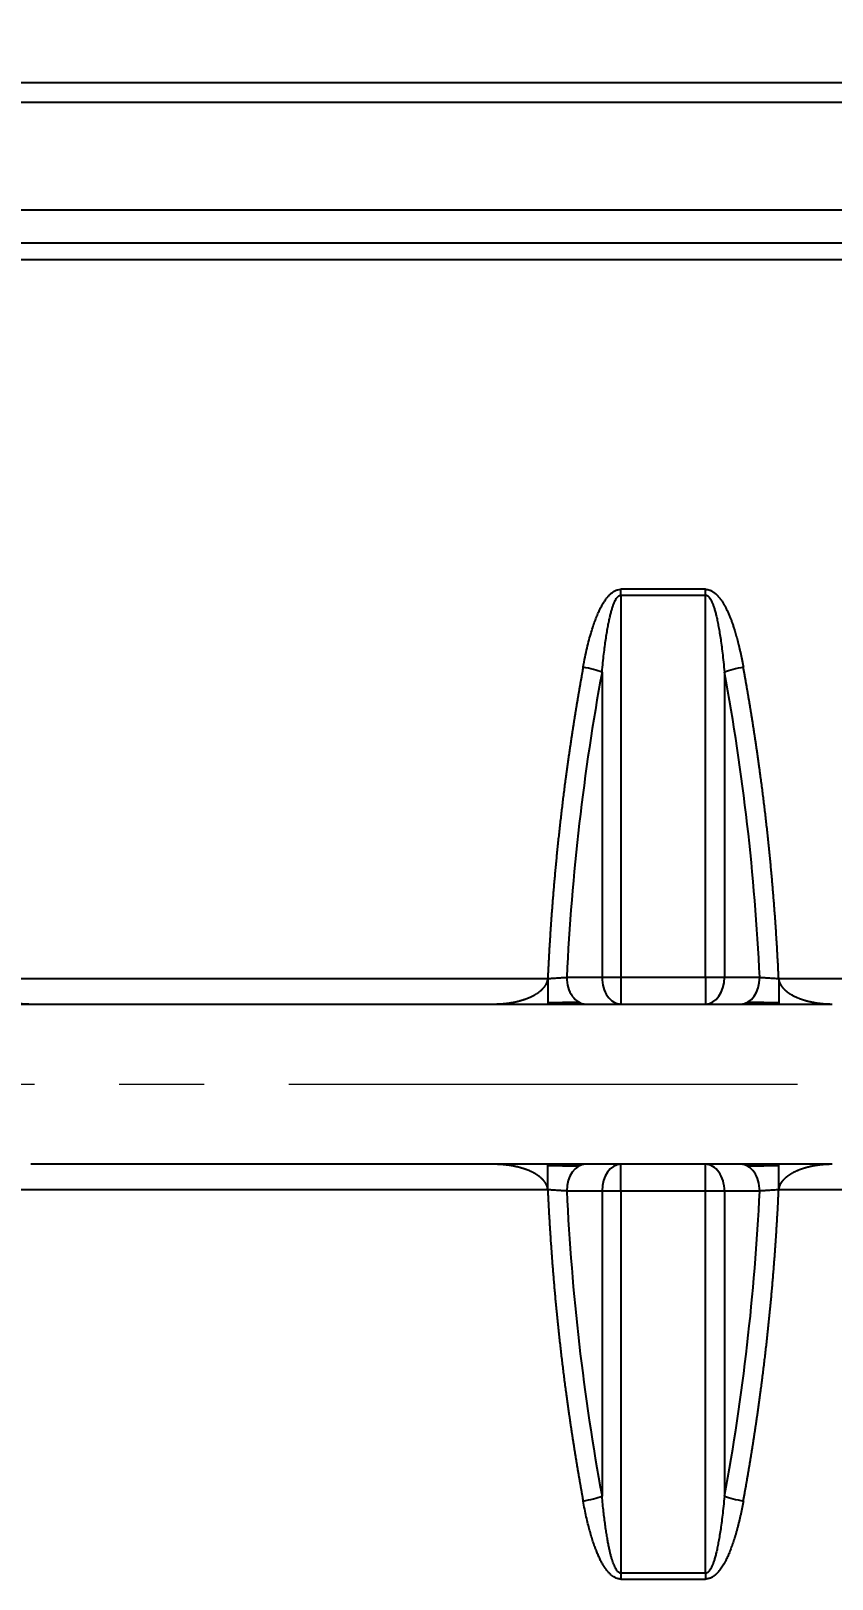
# Model space of a CAD drawing. Header units: millimetres. Extents: x 14 to 1202, y 28 to 1708.
# Drawn here: x 504.2 to 534.2, y 1292 to 1349.9 of the extents above; entities that cross this region are included whole.
import ezdxf

# ---------------------------------------------------------------- set-up
doc = ezdxf.new("R2010")
doc.units = ezdxf.units.MM
doc.linetypes.add('CENTER2', pattern=[28.575, 19.05, -3.175, 3.175, -3.175])
doc.styles.add('GOGO', font='Gulim.ttf', dxfattribs={"height": 3})
doc.dimstyles.new('기밴테크', dxfattribs={"dimtxt": 3, "dimasz": 3, "dimexe": 1.25, "dimexo": 0.625, "dimgap": 0.6, "dimtad": 1, "dimtih": 1, "dimtoh": 1, "dimdec": 1, "dimlunit": 6, "dimtxsty": 'GOGO', "dimcen": 0, "dimclrd": 3, "dimclre": 3, "dimclrt": 4, "dimadec": 0, "dimazin": 0, "dimtfac": 1, "dimtdec": 1, "dimtmove": 0, "dimatfit": 3, "dimfxl": 1, "dimlwd": 13, "dimlwe": 13, "dimarcsym": 0})

# ---------------------------------------------------------------- blocks, each defined once
blk = doc.blocks.new('*D5')
at = {"color": 3, "lineweight": 13, "transparency": 16777216}
for p, q in [((467.351, 1315.506), (467.351, 1434.052)), ((600.761, 1389.505), (600.761, 1434.052)), ((580.761, 1422.052), (487.351, 1422.052))]:
    blk.add_line(p, q, dxfattribs=at)
at = {"color": 3, "transparency": 16777216}
for points in [[(487.351, 1425.385), (487.351, 1418.719), (467.351, 1422.052)], [(580.761, 1425.385), (580.761, 1418.719), (600.761, 1422.052)]]:
    blk.add_solid(points, dxfattribs=at)
at = {"layer": 'Defpoints', "color": 0, "transparency": 16777216}
for p in [(467.351, 1422.052), (600.761, 1384.505), (467.351, 1310.506)]:
    blk.add_point(p, dxfattribs=at)
at = {"color": 4, "transparency": 16777216, "insert": (534.056, 1436.304), "char_height": 3, "attachment_point": 5, "style": 'GOGO'}
blk.add_mtext('{\\H6x;133.4}', dxfattribs=at)

msp = doc.modelspace()

# ---------------------------------------------------------------- linework, layer by layer
at = {"lineweight": 25}
for p, q in [((486.614, 1348.006), (588.509, 1348.006)), ((486.614, 1347.263), (588.509, 1347.263)), ((486.614, 1343.235), (569.088, 1343.235)), ((486.614, 1342.006), (569.088, 1342.006)), ((569.088, 1341.366), (486.614, 1341.366)), ((529.437, 1329.032), (526.265, 1329.032)), ((526.265, 1328.816), (526.265, 1314.506)), ((526.265, 1328.816), (529.437, 1328.816)), ((529.437, 1314.506), (529.437, 1328.816)), ((525.558, 1325.93), (525.558, 1314.506)), ((530.144, 1325.93), (530.144, 1314.506)), ((502.175, 1314.459), (523.527, 1314.46)), ((524.238, 1314.506), (525.558, 1314.506)), ((525.558, 1314.506), (526.265, 1314.506)), ((526.265, 1314.506), (526.265, 1313.506)), ((526.265, 1314.506), (529.437, 1314.506)), ((529.437, 1314.506), (529.437, 1313.506)), ((529.437, 1314.506), (530.144, 1314.506)), ((530.144, 1314.506), (531.464, 1314.506)), ((532.175, 1314.459), (552.761, 1314.46)), ((504.173, 1313.506), (521.529, 1313.506)), ((524.945, 1313.506), (526.265, 1313.506)), ((526.265, 1313.506), (529.437, 1313.506)), ((529.437, 1313.506), (530.756, 1313.506)), ((530.756, 1313.506), (532.175, 1313.506)), ((521.529, 1307.506), (504.173, 1307.506)), ((524.945, 1307.506), (523.527, 1307.506)), ((526.265, 1307.506), (524.945, 1307.506)), ((529.437, 1307.506), (526.265, 1307.506)), ((526.265, 1306.506), (526.265, 1307.506)), ((530.756, 1307.506), (529.437, 1307.506)), ((529.437, 1306.506), (529.437, 1307.506)), ((523.527, 1306.553), (502.175, 1306.552)), ((525.558, 1306.506), (524.238, 1306.506)), ((525.558, 1306.506), (525.558, 1295.082)), ((526.265, 1306.506), (525.558, 1306.506)), ((526.265, 1306.506), (526.265, 1292.196)), ((529.437, 1306.506), (526.265, 1306.506)), ((529.437, 1292.196), (529.437, 1306.506)), ((530.144, 1306.506), (529.437, 1306.506)), ((531.464, 1306.506), (530.144, 1306.506)), ((530.144, 1306.506), (530.144, 1295.082)), ((552.761, 1306.553), (532.175, 1306.552)), ((529.437, 1292.196), (526.265, 1292.196)), ((526.265, 1292.196), (526.265, 1291.98)), ((526.265, 1291.98), (529.437, 1291.98))]:
    msp.add_line(p, q, dxfattribs=at)
at = {"color": 1, "linetype": 'CENTER2', "lineweight": 18}
msp.add_line((456.679, 1310.506), (621.061, 1310.506), dxfattribs=at)
at = {"lineweight": 25}
for centre, major_axis, ratio, start_param, end_param in [((524.851, 1325.93), (-0.983, 0.182), 0.17892, 3.943529, 4.745466), ((530.851, 1325.93), (0.983, 0.182), 0.17892, 1.537719, 2.339656), ((567.421, 1310.392), (0, -61.208), 0.707107, 4.455731, 4.645124), ((285.292, 1292.964), (245.77, 26.702), 0.585505, 6.247437, 6.326903), ((524.945, 1314.506), (0, 1), 0.707107, 1.570795, 3.141593), ((526.265, 1314.506), (0, 1), 0.707107, 1.570796, 3.141593), ((529.437, 1314.506), (0, 1), 0.707107, 3.141593, 4.712389), ((530.756, 1314.506), (0, 1), 0.707107, 3.141593, 4.712389), ((524.945, 1306.506), (0, -1), 0.707107, 3.141593, 4.712389), ((526.265, 1306.506), (0, -1), 0.707107, 3.141593, 4.712389), ((529.437, 1306.506), (0, -1), 0.707107, 1.570796, 3.141593), ((530.756, 1306.506), (0, -1), 0.707107, 1.570796, 3.141593), ((746.45, 1325.418), (221.812, 24.056), 0.616335, 3.10408, 3.187729), ((488.28, 1310.62), (0, 61.21), 0.707107, 4.455733, 4.645121), ((524.851, 1295.082), (-0.983, -0.182), 0.17892, 1.537719, 2.339656), ((530.851, 1295.082), (0.983, -0.182), 0.17892, 3.943529, 4.745466)]:
    msp.add_ellipse(centre, major_axis=major_axis, ratio=ratio, start_param=start_param, end_param=end_param, dxfattribs=at)
for points in [[(524.851, 1326.111), (524.875, 1326.244), (524.924, 1326.496), (524.999, 1326.836), (525.076, 1327.143), (525.153, 1327.418), (525.231, 1327.665), (525.309, 1327.886), (525.388, 1328.083), (525.467, 1328.258), (525.546, 1328.412), (525.626, 1328.548), (525.705, 1328.665), (525.784, 1328.764), (525.864, 1328.847), (525.947, 1328.918), (526.04, 1328.978), (526.148, 1329.021), (526.225, 1329.032), (526.265, 1329.032)], [(526.265, 1328.816), (526.265, 1328.84), (526.265, 1328.888), (526.264, 1328.961), (526.266, 1329.008), (526.265, 1329.032)], [(529.437, 1328.816), (529.437, 1328.888), (529.437, 1328.961), (529.437, 1329.032)], [(529.437, 1328.816), (529.457, 1328.816), (529.495, 1328.805), (529.549, 1328.762), (529.596, 1328.703), (529.637, 1328.633), (529.677, 1328.552), (529.716, 1328.453), (529.756, 1328.338), (529.796, 1328.204), (529.835, 1328.052), (529.875, 1327.879), (529.914, 1327.685), (529.953, 1327.467), (529.992, 1327.223), (530.031, 1326.951), (530.069, 1326.647), (530.107, 1326.311), (530.132, 1326.061), (530.144, 1325.93)], [(502.175, 1313.506), (502.841, 1313.506), (503.507, 1313.506), (504.173, 1313.506)], [(521.529, 1313.505), (522.195, 1313.505), (522.861, 1313.506), (523.527, 1313.506)], [(523.527, 1313.506), (523.601, 1313.506), (523.749, 1313.506), (523.96, 1313.506), (524.196, 1313.506), (524.443, 1313.506), (524.696, 1313.506), (524.864, 1313.506), (524.945, 1313.506)], [(532.175, 1313.506), (532.841, 1313.506), (533.507, 1313.506), (534.173, 1313.506)], [(523.527, 1307.506), (522.861, 1307.506), (522.195, 1307.506), (521.529, 1307.506)], [(532.175, 1307.506), (532.1, 1307.506), (531.953, 1307.506), (531.741, 1307.506), (531.506, 1307.506), (531.259, 1307.506), (531.005, 1307.506), (530.838, 1307.506), (530.756, 1307.506)], [(534.173, 1307.507), (533.507, 1307.507), (532.841, 1307.506), (532.175, 1307.506)], [(526.265, 1291.98), (526.243, 1291.98), (526.198, 1291.984), (526.124, 1292.001), (526.046, 1292.033), (525.967, 1292.08), (525.89, 1292.141), (525.815, 1292.214), (525.743, 1292.298), (525.673, 1292.393), (525.605, 1292.499), (525.539, 1292.614), (525.474, 1292.741), (525.41, 1292.88), (525.346, 1293.033), (525.282, 1293.201), (525.219, 1293.386), (525.155, 1293.588), (525.093, 1293.808), (525.031, 1294.047), (524.97, 1294.307), (524.91, 1294.589), (524.87, 1294.794), (524.851, 1294.901)], [(526.265, 1292.196), (526.254, 1292.196), (526.231, 1292.199), (526.195, 1292.217), (526.156, 1292.248), (526.116, 1292.295), (526.077, 1292.355), (526.04, 1292.427), (526.004, 1292.51), (525.969, 1292.605), (525.935, 1292.709), (525.902, 1292.823), (525.869, 1292.948), (525.837, 1293.085), (525.805, 1293.237), (525.774, 1293.403), (525.742, 1293.585), (525.71, 1293.785), (525.679, 1294.002), (525.648, 1294.239), (525.617, 1294.496), (525.587, 1294.775), (525.568, 1294.977), (525.558, 1295.082)]]:
    msp.add_open_spline(points, degree=3, dxfattribs=at)
for points, knots in [([(529.437, 1329.032), (529.44, 1329.032), (529.447, 1329.032), (529.456, 1329.031), (529.467, 1329.03), (529.477, 1329.029), (529.487, 1329.028), (529.497, 1329.027), (529.507, 1329.025), (529.518, 1329.023), (529.528, 1329.021), (529.538, 1329.018), (529.549, 1329.015), (529.559, 1329.012), (529.57, 1329.009), (529.581, 1329.005), (529.591, 1329.001), (529.602, 1328.997), (529.613, 1328.993), (529.624, 1328.988), (529.635, 1328.983), (529.646, 1328.978), (529.671, 1328.965), (529.711, 1328.943), (529.762, 1328.908), (529.812, 1328.869), (529.85, 1328.833), (529.88, 1328.803), (529.902, 1328.779), (529.923, 1328.755), (529.945, 1328.73), (529.965, 1328.705), (529.986, 1328.678), (530.006, 1328.651), (530.038, 1328.605), (530.083, 1328.536), (530.14, 1328.44), (530.197, 1328.331), (530.255, 1328.214), (530.311, 1328.091), (530.36, 1327.973), (530.403, 1327.857), (530.445, 1327.74), (530.487, 1327.613), (530.525, 1327.493), (530.559, 1327.38), (530.588, 1327.278), (530.616, 1327.174), (530.644, 1327.067), (530.672, 1326.957), (530.699, 1326.844), (530.726, 1326.729), (530.752, 1326.61), (530.777, 1326.49), (530.802, 1326.366), (530.827, 1326.24), (530.843, 1326.154), (530.851, 1326.111)], [0, 0, 0, 0, 0.002864, 0.005748, 0.008654, 0.011583, 0.014537, 0.01752, 0.020531, 0.023574, 0.026651, 0.029762, 0.032909, 0.036095, 0.039321, 0.042588, 0.045898, 0.049252, 0.052651, 0.056098, 0.059592, 0.063135, 0.066729, 0.084551, 0.102544, 0.120824, 0.139502, 0.148822, 0.158223, 0.167711, 0.17729, 0.186967, 0.196745, 0.20663, 0.216625, 0.246403, 0.279234, 0.315179, 0.355055, 0.394724, 0.434225, 0.467911, 0.504421, 0.543771, 0.585973, 0.616427, 0.647604, 0.679511, 0.712149, 0.745524, 0.779637, 0.814493, 0.850094, 0.886442, 0.923541, 0.961393, 1, 1, 1, 1]), ([(525.558, 1325.93), (525.569, 1326.053), (525.593, 1326.289), (525.628, 1326.61), (525.664, 1326.9), (525.7, 1327.162), (525.737, 1327.399), (525.774, 1327.613), (525.811, 1327.805), (525.848, 1327.976), (525.886, 1328.129), (525.923, 1328.265), (525.961, 1328.384), (525.998, 1328.488), (526.036, 1328.575), (526.073, 1328.65), (526.114, 1328.714), (526.158, 1328.768), (526.21, 1328.806), (526.246, 1328.816), (526.265, 1328.816)], [0, 0, 0, 0, 0.055555, 0.11111, 0.166666, 0.222221, 0.277777, 0.333333, 0.388888, 0.444444, 0.5, 0.555555, 0.611111, 0.666666, 0.722222, 0.777778, 0.833333, 0.888889, 0.944444, 1, 1, 1, 1]), ([(524.851, 1326.111), (524.843, 1326.07), (524.828, 1325.988), (524.806, 1325.864), (524.784, 1325.741), (524.762, 1325.617), (524.74, 1325.494), (524.719, 1325.37), (524.697, 1325.247), (524.676, 1325.123), (524.655, 1325), (524.634, 1324.877), (524.614, 1324.753), (524.593, 1324.63), (524.573, 1324.507), (524.553, 1324.384), (524.533, 1324.26), (524.513, 1324.137), (524.494, 1324.014), (524.475, 1323.891), (524.456, 1323.768), (524.437, 1323.645), (524.418, 1323.522), (524.399, 1323.399), (524.381, 1323.276), (524.363, 1323.154), (524.345, 1323.031), (524.327, 1322.908), (524.309, 1322.786), (524.292, 1322.663), (524.275, 1322.54), (524.258, 1322.418), (524.241, 1322.295), (524.224, 1322.173), (524.208, 1322.05), (524.191, 1321.928), (524.175, 1321.806), (524.159, 1321.684), (524.143, 1321.561), (524.128, 1321.439), (524.112, 1321.317), (524.097, 1321.195), (524.082, 1321.073), (524.067, 1320.951), (524.053, 1320.829), (524.038, 1320.707), (524.024, 1320.586), (524.01, 1320.464), (523.996, 1320.342), (523.982, 1320.221), (523.968, 1320.099), (523.955, 1319.978), (523.942, 1319.856), (523.929, 1319.735), (523.916, 1319.613), (523.903, 1319.492), (523.89, 1319.371), (523.878, 1319.25), (523.866, 1319.129), (523.854, 1319.008), (523.842, 1318.887), (523.83, 1318.766), (523.819, 1318.645), (523.808, 1318.524), (523.797, 1318.403), (523.786, 1318.283), (523.775, 1318.162), (523.764, 1318.042), (523.754, 1317.921), (523.744, 1317.801), (523.734, 1317.68), (523.724, 1317.56), (523.714, 1317.44), (523.705, 1317.32), (523.695, 1317.2), (523.686, 1317.08), (523.677, 1316.96), (523.668, 1316.84), (523.659, 1316.72), (523.651, 1316.601), (523.643, 1316.481), (523.634, 1316.362), (523.626, 1316.242), (523.619, 1316.123), (523.611, 1316.003), (523.603, 1315.884), (523.596, 1315.765), (523.589, 1315.646), (523.582, 1315.527), (523.575, 1315.408), (523.569, 1315.289), (523.562, 1315.17), (523.556, 1315.052), (523.55, 1314.933), (523.544, 1314.815), (523.538, 1314.696), (523.532, 1314.578), (523.529, 1314.499), (523.527, 1314.46)], [0, 0, 0, 0, 0.010804, 0.0216, 0.032387, 0.043167, 0.053938, 0.064701, 0.075456, 0.086203, 0.096941, 0.107672, 0.118394, 0.129108, 0.139814, 0.150512, 0.161202, 0.171883, 0.182557, 0.193222, 0.203879, 0.214528, 0.225169, 0.235801, 0.246426, 0.257042, 0.26765, 0.27825, 0.288842, 0.299425, 0.310001, 0.320568, 0.331128, 0.341679, 0.352222, 0.362756, 0.373283, 0.383802, 0.394312, 0.404814, 0.415308, 0.425794, 0.436272, 0.446742, 0.457203, 0.467657, 0.478102, 0.48854, 0.498969, 0.50939, 0.519803, 0.530207, 0.540604, 0.550993, 0.561373, 0.571746, 0.58211, 0.592466, 0.602814, 0.613154, 0.623486, 0.63381, 0.644126, 0.654433, 0.664733, 0.675024, 0.685307, 0.695582, 0.705849, 0.716108, 0.726358, 0.7366, 0.746834, 0.75706, 0.767278, 0.777487, 0.787688, 0.797881, 0.808066, 0.818242, 0.82841, 0.83857, 0.848722, 0.858865, 0.869, 0.879127, 0.889246, 0.899356, 0.909458, 0.919551, 0.929637, 0.939714, 0.949782, 0.959842, 0.969894, 0.979938, 0.989973, 1, 1, 1, 1]), ([(532.175, 1314.459), (532.173, 1314.499), (532.169, 1314.579), (532.164, 1314.698), (532.158, 1314.818), (532.152, 1314.937), (532.146, 1315.057), (532.139, 1315.177), (532.133, 1315.296), (532.126, 1315.416), (532.119, 1315.536), (532.112, 1315.656), (532.105, 1315.776), (532.098, 1315.896), (532.09, 1316.016), (532.082, 1316.136), (532.074, 1316.257), (532.066, 1316.377), (532.058, 1316.497), (532.05, 1316.617), (532.041, 1316.738), (532.032, 1316.858), (532.023, 1316.979), (532.014, 1317.099), (532.005, 1317.22), (531.996, 1317.34), (531.986, 1317.461), (531.976, 1317.582), (531.966, 1317.703), (531.956, 1317.823), (531.946, 1317.944), (531.935, 1318.065), (531.925, 1318.186), (531.914, 1318.307), (531.903, 1318.428), (531.892, 1318.549), (531.88, 1318.67), (531.869, 1318.791), (531.857, 1318.912), (531.845, 1319.034), (531.833, 1319.155), (531.821, 1319.276), (531.809, 1319.397), (531.796, 1319.519), (531.783, 1319.64), (531.77, 1319.762), (531.757, 1319.883), (531.744, 1320.005), (531.73, 1320.126), (531.717, 1320.248), (531.703, 1320.369), (531.689, 1320.491), (531.675, 1320.613), (531.66, 1320.734), (531.646, 1320.856), (531.631, 1320.978), (531.616, 1321.099), (531.601, 1321.221), (531.586, 1321.343), (531.571, 1321.465), (531.555, 1321.587), (531.539, 1321.709), (531.523, 1321.831), (531.507, 1321.953), (531.491, 1322.075), (531.474, 1322.197), (531.458, 1322.319), (531.441, 1322.441), (531.424, 1322.563), (531.407, 1322.685), (531.389, 1322.807), (531.372, 1322.929), (531.354, 1323.052), (531.336, 1323.174), (531.318, 1323.296), (531.299, 1323.418), (531.281, 1323.54), (531.262, 1323.663), (531.243, 1323.785), (531.224, 1323.907), (531.205, 1324.03), (531.186, 1324.152), (531.166, 1324.274), (531.147, 1324.397), (531.127, 1324.519), (531.106, 1324.642), (531.086, 1324.764), (531.066, 1324.886), (531.045, 1325.009), (531.024, 1325.131), (531.003, 1325.254), (530.982, 1325.376), (530.961, 1325.499), (530.939, 1325.621), (530.917, 1325.744), (530.895, 1325.866), (530.873, 1325.989), (530.858, 1326.071), (530.851, 1326.111)], [0, 0, 0, 0, 0.010124, 0.020254, 0.03039, 0.040533, 0.050682, 0.060837, 0.070998, 0.081166, 0.09134, 0.10152, 0.111707, 0.121899, 0.132098, 0.142303, 0.152515, 0.162732, 0.172956, 0.183186, 0.193422, 0.203664, 0.213912, 0.224167, 0.234428, 0.244694, 0.254968, 0.265247, 0.275532, 0.285824, 0.296121, 0.306425, 0.316735, 0.32705, 0.337372, 0.347701, 0.358035, 0.368375, 0.378721, 0.389074, 0.399432, 0.409797, 0.420168, 0.430545, 0.440928, 0.451317, 0.461712, 0.472113, 0.482521, 0.492935, 0.503354, 0.51378, 0.524212, 0.53465, 0.545094, 0.555545, 0.566001, 0.576464, 0.586933, 0.597407, 0.607888, 0.618376, 0.628869, 0.639368, 0.649874, 0.660385, 0.670903, 0.681427, 0.691957, 0.702494, 0.713036, 0.723585, 0.734139, 0.7447, 0.755267, 0.76584, 0.776419, 0.787005, 0.797596, 0.808194, 0.818798, 0.829407, 0.840023, 0.850646, 0.861274, 0.871908, 0.882549, 0.893196, 0.903849, 0.914508, 0.925173, 0.935844, 0.946521, 0.957205, 0.967894, 0.97859, 0.989292, 1, 1, 1, 1]), ([(502.175, 1314.459), (502.175, 1314.456), (502.175, 1314.45), (502.176, 1314.44), (502.177, 1314.431), (502.178, 1314.421), (502.179, 1314.412), (502.181, 1314.402), (502.182, 1314.392), (502.184, 1314.383), (502.187, 1314.373), (502.189, 1314.363), (502.192, 1314.354), (502.195, 1314.344), (502.198, 1314.334), (502.201, 1314.324), (502.205, 1314.315), (502.209, 1314.305), (502.213, 1314.295), (502.217, 1314.285), (502.222, 1314.275), (502.226, 1314.266), (502.231, 1314.256), (502.237, 1314.246), (502.242, 1314.236), (502.248, 1314.226), (502.254, 1314.216), (502.26, 1314.207), (502.266, 1314.197), (502.273, 1314.187), (502.28, 1314.177), (502.287, 1314.167), (502.294, 1314.157), (502.302, 1314.148), (502.31, 1314.138), (502.318, 1314.128), (502.326, 1314.118), (502.334, 1314.109), (502.343, 1314.099), (502.352, 1314.089), (502.361, 1314.079), (502.371, 1314.07), (502.38, 1314.06), (502.39, 1314.051), (502.4, 1314.041), (502.411, 1314.031), (502.421, 1314.022), (502.432, 1314.012), (502.443, 1314.003), (502.454, 1313.993), (502.466, 1313.984), (502.478, 1313.975), (502.49, 1313.965), (502.502, 1313.956), (502.514, 1313.947), (502.527, 1313.938), (502.54, 1313.928), (502.553, 1313.919), (502.566, 1313.91), (502.58, 1313.901), (502.594, 1313.892), (502.608, 1313.883), (502.622, 1313.874), (502.637, 1313.866), (502.651, 1313.857), (502.666, 1313.848), (502.682, 1313.84), (502.7, 1313.829), (502.722, 1313.818), (502.747, 1313.805), (502.774, 1313.791), (502.803, 1313.778), (502.832, 1313.765), (502.863, 1313.751), (502.895, 1313.738), (502.928, 1313.725), (502.963, 1313.711), (502.999, 1313.698), (503.036, 1313.685), (503.074, 1313.672), (503.114, 1313.66), (503.155, 1313.647), (503.197, 1313.635), (503.241, 1313.623), (503.285, 1313.612), (503.331, 1313.6), (503.379, 1313.59), (503.427, 1313.579), (503.477, 1313.57), (503.528, 1313.56), (503.58, 1313.552), (503.634, 1313.544), (503.689, 1313.536), (503.745, 1313.529), (503.802, 1313.523), (503.861, 1313.518), (503.921, 1313.514), (503.982, 1313.51), (504.044, 1313.508), (504.108, 1313.506), (504.151, 1313.506), (504.173, 1313.506)], [0, 0, 0, 0, 0.003675, 0.007367, 0.011078, 0.014809, 0.018562, 0.022341, 0.026146, 0.02998, 0.033845, 0.037741, 0.041673, 0.04564, 0.049645, 0.053689, 0.057774, 0.061902, 0.066074, 0.070292, 0.074556, 0.078869, 0.083232, 0.087645, 0.092111, 0.096631, 0.101204, 0.105834, 0.110521, 0.115265, 0.120068, 0.124931, 0.129855, 0.134841, 0.139889, 0.145, 0.150176, 0.155416, 0.160722, 0.166095, 0.171534, 0.177042, 0.182617, 0.188262, 0.193976, 0.199761, 0.205616, 0.211543, 0.217541, 0.223611, 0.229755, 0.235971, 0.242261, 0.248626, 0.255064, 0.261578, 0.268167, 0.274832, 0.281572, 0.288389, 0.295283, 0.302254, 0.309302, 0.316428, 0.323632, 0.330914, 0.338274, 0.345714, 0.357406, 0.369597, 0.38229, 0.395484, 0.409183, 0.423386, 0.438096, 0.453312, 0.469036, 0.485268, 0.502009, 0.51926, 0.537022, 0.555294, 0.574077, 0.593373, 0.61318, 0.6335, 0.654333, 0.67568, 0.697539, 0.719913, 0.742801, 0.766203, 0.790119, 0.814551, 0.839497, 0.864959, 0.890936, 0.917428, 0.944436, 0.97196, 1, 1, 1, 1]), ([(521.529, 1313.506), (521.54, 1313.506), (521.561, 1313.506), (521.593, 1313.506), (521.625, 1313.507), (521.657, 1313.508), (521.688, 1313.509), (521.719, 1313.51), (521.749, 1313.512), (521.779, 1313.514), (521.809, 1313.516), (521.839, 1313.518), (521.868, 1313.521), (521.897, 1313.523), (521.926, 1313.526), (521.954, 1313.529), (521.982, 1313.532), (522.01, 1313.536), (522.038, 1313.539), (522.065, 1313.543), (522.092, 1313.547), (522.118, 1313.551), (522.144, 1313.555), (522.17, 1313.56), (522.196, 1313.564), (522.221, 1313.569), (522.246, 1313.574), (522.27, 1313.579), (522.295, 1313.584), (522.319, 1313.589), (522.342, 1313.594), (522.366, 1313.599), (522.389, 1313.605), (522.412, 1313.611), (522.434, 1313.616), (522.456, 1313.622), (522.478, 1313.628), (522.499, 1313.634), (522.521, 1313.64), (522.541, 1313.646), (522.562, 1313.652), (522.582, 1313.658), (522.602, 1313.664), (522.622, 1313.671), (522.641, 1313.677), (522.66, 1313.683), (522.679, 1313.69), (522.697, 1313.696), (522.715, 1313.703), (522.733, 1313.709), (522.75, 1313.716), (522.767, 1313.722), (522.784, 1313.729), (522.801, 1313.736), (522.817, 1313.742), (522.833, 1313.749), (522.848, 1313.755), (522.863, 1313.762), (522.878, 1313.769), (522.893, 1313.775), (522.907, 1313.782), (522.921, 1313.789), (522.935, 1313.795), (522.948, 1313.802), (522.961, 1313.808), (522.974, 1313.815), (522.986, 1313.821), (523.004, 1313.831), (523.028, 1313.844), (523.056, 1313.861), (523.084, 1313.877), (523.111, 1313.894), (523.137, 1313.911), (523.162, 1313.929), (523.187, 1313.946), (523.21, 1313.964), (523.233, 1313.982), (523.255, 1313.999), (523.276, 1314.018), (523.296, 1314.036), (523.315, 1314.054), (523.334, 1314.072), (523.352, 1314.091), (523.368, 1314.109), (523.384, 1314.128), (523.399, 1314.146), (523.414, 1314.165), (523.427, 1314.183), (523.44, 1314.202), (523.451, 1314.221), (523.462, 1314.239), (523.472, 1314.258), (523.482, 1314.276), (523.49, 1314.295), (523.497, 1314.314), (523.504, 1314.332), (523.51, 1314.35), (523.515, 1314.369), (523.519, 1314.387), (523.522, 1314.405), (523.525, 1314.423), (523.526, 1314.442), (523.527, 1314.454), (523.527, 1314.46)], [0, 0, 0, 0, 0.013988, 0.027849, 0.041583, 0.055189, 0.068667, 0.082018, 0.095242, 0.108339, 0.121308, 0.13415, 0.146864, 0.159451, 0.171911, 0.184244, 0.19645, 0.208528, 0.220479, 0.232303, 0.244, 0.25557, 0.267013, 0.278328, 0.289517, 0.300579, 0.311514, 0.322322, 0.333003, 0.343557, 0.353985, 0.364286, 0.37446, 0.384507, 0.394428, 0.404222, 0.41389, 0.423431, 0.432846, 0.442135, 0.451297, 0.460333, 0.469242, 0.478026, 0.486683, 0.495215, 0.50362, 0.5119, 0.520054, 0.528082, 0.535985, 0.543762, 0.551414, 0.55894, 0.566341, 0.573617, 0.580768, 0.587794, 0.594695, 0.601472, 0.608124, 0.614652, 0.621056, 0.627336, 0.633492, 0.639524, 0.645433, 0.651219, 0.665396, 0.679286, 0.69289, 0.706211, 0.71925, 0.73201, 0.744493, 0.756702, 0.76864, 0.78031, 0.791714, 0.802856, 0.813741, 0.824371, 0.834751, 0.844885, 0.854779, 0.864438, 0.873866, 0.883071, 0.892058, 0.900836, 0.90941, 0.917789, 0.925982, 0.933998, 0.941846, 0.949538, 0.957084, 0.964496, 0.971786, 0.978968, 0.986054, 0.99306, 1, 1, 1, 1]), ([(523.527, 1314.46), (523.591, 1314.464), (523.657, 1314.469), (523.786, 1314.477), (523.85, 1314.481), (523.974, 1314.489), (524.033, 1314.492), (524.142, 1314.499), (524.193, 1314.503), (524.238, 1314.506)], [0, 0, 0, 0, 0.25, 0.25, 0.5, 0.5, 0.75, 0.75, 1, 1, 1, 1]), ([(523.527, 1314.46), (523.527, 1314.403), (523.527, 1314.344), (523.527, 1314.225), (523.527, 1314.165), (523.527, 1314.048), (523.527, 1313.991), (523.527, 1313.883), (523.527, 1313.831), (523.527, 1313.739), (523.527, 1313.697), (523.527, 1313.626), (523.527, 1313.597), (523.527, 1313.571), (523.527, 1313.569), (523.527, 1313.567)], [0, 0, 0, 0, 0.164163, 0.164163, 0.328326, 0.328326, 0.49249, 0.49249, 0.656653, 0.656653, 0.820816, 0.820816, 0.984979, 0.984979, 1, 1, 1, 1]), ([(531.464, 1314.506), (531.509, 1314.503), (531.559, 1314.499), (531.669, 1314.492), (531.728, 1314.489), (531.851, 1314.481), (531.916, 1314.477), (532.045, 1314.469), (532.111, 1314.464), (532.175, 1314.459)], [0, 0, 0, 0, 0.25, 0.25, 0.5, 0.5, 0.75, 0.75, 1, 1, 1, 1]), ([(532.175, 1314.459), (532.175, 1314.456), (532.175, 1314.45), (532.176, 1314.44), (532.177, 1314.431), (532.178, 1314.421), (532.179, 1314.412), (532.181, 1314.402), (532.182, 1314.392), (532.184, 1314.383), (532.187, 1314.373), (532.189, 1314.363), (532.192, 1314.354), (532.195, 1314.344), (532.198, 1314.334), (532.201, 1314.324), (532.205, 1314.315), (532.209, 1314.305), (532.213, 1314.295), (532.217, 1314.285), (532.222, 1314.275), (532.226, 1314.266), (532.231, 1314.256), (532.237, 1314.246), (532.242, 1314.236), (532.248, 1314.226), (532.254, 1314.216), (532.26, 1314.207), (532.266, 1314.197), (532.273, 1314.187), (532.28, 1314.177), (532.287, 1314.167), (532.294, 1314.157), (532.302, 1314.148), (532.31, 1314.138), (532.318, 1314.128), (532.326, 1314.118), (532.334, 1314.109), (532.343, 1314.099), (532.352, 1314.089), (532.361, 1314.079), (532.371, 1314.07), (532.38, 1314.06), (532.39, 1314.051), (532.4, 1314.041), (532.411, 1314.031), (532.421, 1314.022), (532.432, 1314.012), (532.443, 1314.003), (532.454, 1313.993), (532.466, 1313.984), (532.478, 1313.975), (532.49, 1313.965), (532.502, 1313.956), (532.514, 1313.947), (532.527, 1313.938), (532.54, 1313.928), (532.553, 1313.919), (532.566, 1313.91), (532.58, 1313.901), (532.594, 1313.892), (532.608, 1313.883), (532.622, 1313.874), (532.637, 1313.866), (532.651, 1313.857), (532.666, 1313.848), (532.682, 1313.84), (532.7, 1313.829), (532.722, 1313.818), (532.747, 1313.805), (532.774, 1313.791), (532.803, 1313.778), (532.832, 1313.765), (532.863, 1313.751), (532.895, 1313.738), (532.928, 1313.725), (532.963, 1313.711), (532.999, 1313.698), (533.036, 1313.685), (533.074, 1313.672), (533.114, 1313.66), (533.155, 1313.647), (533.197, 1313.635), (533.241, 1313.623), (533.285, 1313.612), (533.331, 1313.6), (533.379, 1313.59), (533.427, 1313.579), (533.477, 1313.57), (533.528, 1313.56), (533.58, 1313.552), (533.634, 1313.544), (533.689, 1313.536), (533.745, 1313.529), (533.802, 1313.523), (533.861, 1313.518), (533.921, 1313.514), (533.982, 1313.51), (534.044, 1313.508), (534.108, 1313.506), (534.151, 1313.506), (534.173, 1313.506)], [0, 0, 0, 0, 0.003675, 0.007367, 0.011078, 0.014809, 0.018562, 0.022341, 0.026146, 0.02998, 0.033845, 0.037741, 0.041673, 0.04564, 0.049645, 0.053689, 0.057774, 0.061902, 0.066074, 0.070292, 0.074556, 0.078869, 0.083232, 0.087645, 0.092111, 0.096631, 0.101204, 0.105834, 0.110521, 0.115265, 0.120068, 0.124931, 0.129855, 0.134841, 0.139889, 0.145, 0.150176, 0.155416, 0.160722, 0.166095, 0.171534, 0.177042, 0.182617, 0.188262, 0.193976, 0.199761, 0.205616, 0.211543, 0.217541, 0.223611, 0.229755, 0.235971, 0.242261, 0.248626, 0.255064, 0.261578, 0.268167, 0.274832, 0.281572, 0.288389, 0.295283, 0.302254, 0.309302, 0.316428, 0.323632, 0.330914, 0.338274, 0.345714, 0.357406, 0.369597, 0.38229, 0.395484, 0.409183, 0.423386, 0.438096, 0.453312, 0.469036, 0.485268, 0.502009, 0.51926, 0.537022, 0.555294, 0.574077, 0.593373, 0.61318, 0.6335, 0.654333, 0.67568, 0.697539, 0.719913, 0.742801, 0.766203, 0.790119, 0.814551, 0.839497, 0.864959, 0.890936, 0.917428, 0.944436, 0.97196, 1, 1, 1, 1]), ([(532.175, 1314.459), (532.175, 1314.396), (532.175, 1314.333), (532.175, 1314.209), (532.175, 1314.149), (532.175, 1314.033), (532.175, 1313.978), (532.175, 1313.875), (532.175, 1313.826), (532.175, 1313.739), (532.175, 1313.699), (532.175, 1313.631), (532.175, 1313.601), (532.175, 1313.554), (532.175, 1313.536), (532.175, 1313.512), (532.175, 1313.506), (532.175, 1313.506)], [0, 0, 0, 0, 0.125, 0.125, 0.25, 0.25, 0.375, 0.375, 0.5, 0.5, 0.625, 0.625, 0.75, 0.75, 0.875, 0.875, 1, 1, 1, 1]), ([(523.519, 1313.567), (523.631, 1313.567), (523.848, 1313.568), (524.163, 1313.57), (524.451, 1313.573), (524.615, 1313.575), (524.691, 1313.576)], [0, 0, 0, 0, 0.251195, 0.501701, 0.751341, 1, 1, 1, 1]), ([(523.527, 1313.567), (523.527, 1313.547), (523.527, 1313.532), (523.527, 1313.511), (523.527, 1313.506), (523.527, 1313.506)], [0, 0, 0, 0, 0.476028, 0.476028, 1, 1, 1, 1]), ([(531.016, 1313.576), (531.092, 1313.575), (531.256, 1313.573), (531.542, 1313.57), (531.856, 1313.568), (532.072, 1313.567), (532.183, 1313.567)], [0, 0, 0, 0, 0.248532, 0.498128, 0.748674, 1, 1, 1, 1]), ([(523.527, 1306.553), (523.527, 1306.556), (523.526, 1306.562), (523.526, 1306.572), (523.525, 1306.581), (523.524, 1306.591), (523.523, 1306.6), (523.521, 1306.61), (523.52, 1306.62), (523.518, 1306.629), (523.515, 1306.639), (523.513, 1306.649), (523.51, 1306.658), (523.507, 1306.668), (523.504, 1306.678), (523.501, 1306.688), (523.497, 1306.697), (523.493, 1306.707), (523.489, 1306.717), (523.485, 1306.727), (523.48, 1306.737), (523.476, 1306.746), (523.471, 1306.756), (523.465, 1306.766), (523.46, 1306.776), (523.454, 1306.786), (523.448, 1306.796), (523.442, 1306.805), (523.436, 1306.815), (523.429, 1306.825), (523.422, 1306.835), (523.415, 1306.845), (523.408, 1306.855), (523.4, 1306.864), (523.392, 1306.874), (523.384, 1306.884), (523.376, 1306.894), (523.367, 1306.904), (523.359, 1306.913), (523.35, 1306.923), (523.341, 1306.933), (523.331, 1306.942), (523.321, 1306.952), (523.311, 1306.962), (523.301, 1306.971), (523.291, 1306.981), (523.28, 1306.99), (523.269, 1307), (523.258, 1307.01), (523.247, 1307.019), (523.235, 1307.028), (523.224, 1307.038), (523.212, 1307.047), (523.199, 1307.056), (523.187, 1307.066), (523.174, 1307.075), (523.161, 1307.084), (523.148, 1307.093), (523.134, 1307.102), (523.121, 1307.111), (523.107, 1307.12), (523.093, 1307.129), (523.078, 1307.138), (523.064, 1307.147), (523.049, 1307.156), (523.034, 1307.165), (523.019, 1307.173), (523, 1307.183), (522.978, 1307.195), (522.953, 1307.208), (522.926, 1307.221), (522.897, 1307.235), (522.868, 1307.248), (522.837, 1307.261), (522.805, 1307.275), (522.772, 1307.288), (522.737, 1307.301), (522.701, 1307.314), (522.664, 1307.327), (522.626, 1307.34), (522.586, 1307.353), (522.545, 1307.365), (522.503, 1307.377), (522.46, 1307.389), (522.415, 1307.401), (522.369, 1307.412), (522.322, 1307.423), (522.273, 1307.433), (522.224, 1307.443), (522.173, 1307.452), (522.12, 1307.461), (522.067, 1307.469), (522.012, 1307.476), (521.956, 1307.483), (521.899, 1307.489), (521.84, 1307.494), (521.78, 1307.498), (521.719, 1307.502), (521.657, 1307.504), (521.593, 1307.506), (521.55, 1307.506), (521.529, 1307.506)], [0, 0, 0, 0, 0.003668, 0.007352, 0.011055, 0.014779, 0.018525, 0.022297, 0.026096, 0.029923, 0.033782, 0.037673, 0.0416, 0.045562, 0.049563, 0.053604, 0.057686, 0.061811, 0.065982, 0.070198, 0.074462, 0.078775, 0.083139, 0.087554, 0.092022, 0.096545, 0.101122, 0.105757, 0.110449, 0.115199, 0.12001, 0.12488, 0.129813, 0.134808, 0.139866, 0.144989, 0.150177, 0.15543, 0.16075, 0.166137, 0.171592, 0.177116, 0.182709, 0.188372, 0.194106, 0.19991, 0.205786, 0.211735, 0.217756, 0.22385, 0.230018, 0.23626, 0.242577, 0.248968, 0.255435, 0.261978, 0.268597, 0.275293, 0.282065, 0.288915, 0.295843, 0.302848, 0.309932, 0.317094, 0.324336, 0.331656, 0.339056, 0.346535, 0.358224, 0.370411, 0.383098, 0.396285, 0.409976, 0.424169, 0.438868, 0.454071, 0.469781, 0.485999, 0.502723, 0.519957, 0.537699, 0.55595, 0.574712, 0.593984, 0.613767, 0.634061, 0.654866, 0.676183, 0.698013, 0.720355, 0.743209, 0.766577, 0.790458, 0.814852, 0.839759, 0.865181, 0.891116, 0.917565, 0.944529, 0.972007, 1, 1, 1, 1]), ([(524.691, 1307.436), (524.615, 1307.437), (524.451, 1307.439), (524.163, 1307.442), (523.848, 1307.444), (523.63, 1307.445), (523.519, 1307.445)], [0, 0, 0, 0, 0.248521, 0.498114, 0.748664, 1, 1, 1, 1]), ([(523.527, 1306.553), (523.527, 1306.616), (523.527, 1306.679), (523.527, 1306.803), (523.527, 1306.863), (523.527, 1306.979), (523.527, 1307.034), (523.527, 1307.137), (523.527, 1307.186), (523.527, 1307.273), (523.527, 1307.313), (523.527, 1307.382), (523.527, 1307.411), (523.527, 1307.458), (523.527, 1307.476), (523.527, 1307.5), (523.527, 1307.506), (523.527, 1307.506)], [0, 0, 0, 0, 0.125, 0.125, 0.25, 0.25, 0.375, 0.375, 0.5, 0.5, 0.625, 0.625, 0.75, 0.75, 0.875, 0.875, 1, 1, 1, 1]), ([(532.183, 1307.445), (532.071, 1307.445), (531.854, 1307.444), (531.538, 1307.442), (531.251, 1307.439), (531.087, 1307.437), (531.011, 1307.436)], [0, 0, 0, 0, 0.251195, 0.501701, 0.751341, 1, 1, 1, 1]), ([(534.173, 1307.506), (534.162, 1307.506), (534.14, 1307.506), (534.108, 1307.506), (534.077, 1307.505), (534.045, 1307.504), (534.014, 1307.503), (533.983, 1307.502), (533.952, 1307.5), (533.922, 1307.498), (533.892, 1307.496), (533.863, 1307.494), (533.833, 1307.491), (533.804, 1307.489), (533.776, 1307.486), (533.747, 1307.483), (533.719, 1307.48), (533.691, 1307.476), (533.664, 1307.473), (533.637, 1307.469), (533.61, 1307.465), (533.584, 1307.461), (533.557, 1307.457), (533.532, 1307.452), (533.506, 1307.448), (533.481, 1307.443), (533.456, 1307.438), (533.431, 1307.433), (533.407, 1307.428), (533.383, 1307.423), (533.359, 1307.418), (533.336, 1307.413), (533.313, 1307.407), (533.29, 1307.401), (533.268, 1307.396), (533.246, 1307.39), (533.224, 1307.384), (533.202, 1307.378), (533.181, 1307.372), (533.16, 1307.366), (533.14, 1307.36), (533.119, 1307.354), (533.1, 1307.348), (533.08, 1307.341), (533.061, 1307.335), (533.042, 1307.329), (533.023, 1307.322), (533.005, 1307.316), (532.987, 1307.309), (532.969, 1307.303), (532.951, 1307.296), (532.934, 1307.29), (532.918, 1307.283), (532.901, 1307.276), (532.885, 1307.27), (532.869, 1307.263), (532.853, 1307.257), (532.838, 1307.25), (532.823, 1307.243), (532.809, 1307.237), (532.794, 1307.23), (532.78, 1307.223), (532.767, 1307.217), (532.753, 1307.21), (532.74, 1307.204), (532.728, 1307.197), (532.715, 1307.191), (532.697, 1307.181), (532.674, 1307.168), (532.645, 1307.151), (532.617, 1307.135), (532.59, 1307.118), (532.564, 1307.101), (532.539, 1307.083), (532.515, 1307.066), (532.491, 1307.048), (532.469, 1307.03), (532.447, 1307.013), (532.426, 1306.994), (532.405, 1306.976), (532.386, 1306.958), (532.368, 1306.94), (532.35, 1306.921), (532.333, 1306.903), (532.317, 1306.884), (532.302, 1306.866), (532.288, 1306.847), (532.275, 1306.829), (532.262, 1306.81), (532.25, 1306.791), (532.239, 1306.773), (532.229, 1306.754), (532.22, 1306.736), (532.212, 1306.717), (532.204, 1306.698), (532.198, 1306.68), (532.192, 1306.662), (532.187, 1306.643), (532.183, 1306.625), (532.179, 1306.607), (532.177, 1306.589), (532.175, 1306.57), (532.175, 1306.558), (532.175, 1306.552)], [0, 0, 0, 0, 0.013986, 0.027844, 0.041575, 0.055178, 0.068654, 0.082003, 0.095225, 0.108319, 0.121286, 0.134126, 0.146838, 0.159424, 0.171882, 0.184213, 0.196417, 0.208494, 0.220444, 0.232266, 0.243962, 0.255531, 0.266973, 0.278287, 0.289475, 0.300537, 0.311471, 0.322278, 0.332959, 0.343513, 0.35394, 0.364241, 0.374415, 0.384462, 0.394383, 0.404177, 0.413845, 0.423387, 0.432802, 0.442091, 0.451254, 0.460291, 0.469201, 0.477986, 0.486644, 0.495177, 0.503583, 0.511864, 0.520019, 0.528049, 0.535953, 0.543732, 0.551385, 0.558913, 0.566316, 0.573594, 0.580747, 0.587776, 0.594679, 0.601458, 0.608113, 0.614643, 0.62105, 0.627332, 0.633491, 0.639526, 0.645438, 0.651227, 0.665404, 0.679294, 0.692898, 0.706219, 0.719258, 0.732018, 0.744501, 0.75671, 0.768648, 0.780317, 0.791721, 0.802864, 0.813748, 0.824378, 0.834757, 0.844891, 0.854785, 0.864443, 0.873871, 0.883076, 0.892063, 0.900839, 0.909413, 0.917792, 0.925985, 0.934, 0.941848, 0.94954, 0.957085, 0.964497, 0.971787, 0.978968, 0.986055, 0.99306, 1, 1, 1, 1]), ([(532.175, 1307.445), (532.175, 1307.465), (532.175, 1307.48), (532.175, 1307.501), (532.175, 1307.506), (532.175, 1307.506)], [0, 0, 0, 0, 0.476028, 0.476028, 1, 1, 1, 1]), ([(532.175, 1306.552), (532.175, 1306.609), (532.175, 1306.668), (532.175, 1306.787), (532.175, 1306.847), (532.175, 1306.964), (532.175, 1307.021), (532.175, 1307.129), (532.175, 1307.181), (532.175, 1307.273), (532.175, 1307.315), (532.175, 1307.386), (532.175, 1307.415), (532.175, 1307.441), (532.175, 1307.443), (532.175, 1307.445)], [0, 0, 0, 0, 0.164163, 0.164163, 0.328326, 0.328326, 0.49249, 0.49249, 0.656653, 0.656653, 0.820816, 0.820816, 0.984979, 0.984979, 1, 1, 1, 1]), ([(524.238, 1306.506), (524.193, 1306.509), (524.142, 1306.513), (524.033, 1306.52), (523.974, 1306.523), (523.85, 1306.531), (523.786, 1306.535), (523.656, 1306.543), (523.591, 1306.548), (523.527, 1306.553)], [0, 0, 0, 0, 0.25, 0.25, 0.5, 0.5, 0.75, 0.75, 1, 1, 1, 1]), ([(523.527, 1306.553), (523.529, 1306.513), (523.532, 1306.433), (523.538, 1306.314), (523.544, 1306.194), (523.55, 1306.074), (523.556, 1305.955), (523.562, 1305.835), (523.569, 1305.715), (523.576, 1305.595), (523.582, 1305.475), (523.59, 1305.355), (523.597, 1305.235), (523.604, 1305.115), (523.612, 1304.995), (523.619, 1304.875), (523.627, 1304.755), (523.635, 1304.634), (523.644, 1304.514), (523.652, 1304.394), (523.661, 1304.273), (523.669, 1304.153), (523.678, 1304.032), (523.687, 1303.912), (523.697, 1303.791), (523.706, 1303.67), (523.716, 1303.55), (523.726, 1303.429), (523.735, 1303.308), (523.746, 1303.187), (523.756, 1303.067), (523.766, 1302.946), (523.777, 1302.825), (523.788, 1302.704), (523.799, 1302.583), (523.81, 1302.462), (523.821, 1302.34), (523.833, 1302.219), (523.845, 1302.098), (523.857, 1301.977), (523.869, 1301.856), (523.881, 1301.734), (523.893, 1301.613), (523.906, 1301.492), (523.919, 1301.37), (523.932, 1301.249), (523.945, 1301.127), (523.958, 1301.006), (523.971, 1300.884), (523.985, 1300.763), (523.999, 1300.641), (524.013, 1300.52), (524.027, 1300.398), (524.041, 1300.276), (524.056, 1300.155), (524.071, 1300.033), (524.086, 1299.911), (524.101, 1299.789), (524.116, 1299.667), (524.131, 1299.546), (524.147, 1299.424), (524.163, 1299.302), (524.179, 1299.18), (524.195, 1299.058), (524.211, 1298.936), (524.228, 1298.814), (524.244, 1298.692), (524.261, 1298.57), (524.278, 1298.448), (524.295, 1298.326), (524.313, 1298.204), (524.33, 1298.081), (524.348, 1297.959), (524.366, 1297.837), (524.384, 1297.715), (524.402, 1297.593), (524.421, 1297.47), (524.44, 1297.348), (524.458, 1297.226), (524.477, 1297.104), (524.497, 1296.981), (524.516, 1296.859), (524.536, 1296.737), (524.555, 1296.614), (524.575, 1296.492), (524.595, 1296.37), (524.616, 1296.247), (524.636, 1296.125), (524.657, 1296.003), (524.678, 1295.88), (524.699, 1295.758), (524.72, 1295.635), (524.741, 1295.513), (524.763, 1295.39), (524.784, 1295.268), (524.806, 1295.146), (524.828, 1295.023), (524.843, 1294.941), (524.851, 1294.901)], [0, 0, 0, 0, 0.010129, 0.020265, 0.030407, 0.040555, 0.050709, 0.060869, 0.071035, 0.081208, 0.091386, 0.101571, 0.111762, 0.121959, 0.132162, 0.142371, 0.152586, 0.162807, 0.173035, 0.183268, 0.193508, 0.203753, 0.214005, 0.224263, 0.234527, 0.244796, 0.255072, 0.265354, 0.275642, 0.285936, 0.296236, 0.306542, 0.316854, 0.327171, 0.337495, 0.347825, 0.358161, 0.368503, 0.378851, 0.389204, 0.399564, 0.40993, 0.420301, 0.430679, 0.441063, 0.451453, 0.461848, 0.47225, 0.482658, 0.493071, 0.503491, 0.513917, 0.524348, 0.534786, 0.54523, 0.555679, 0.566135, 0.576597, 0.587064, 0.597538, 0.608018, 0.618504, 0.628996, 0.639493, 0.649997, 0.660507, 0.671023, 0.681545, 0.692073, 0.702607, 0.713146, 0.723692, 0.734244, 0.744802, 0.755366, 0.765936, 0.776513, 0.787095, 0.797683, 0.808277, 0.818877, 0.829483, 0.840095, 0.850714, 0.861338, 0.871968, 0.882604, 0.893247, 0.903895, 0.914549, 0.92521, 0.935876, 0.946548, 0.957227, 0.967911, 0.978601, 0.989298, 1, 1, 1, 1]), ([(530.851, 1294.901), (530.858, 1294.942), (530.873, 1295.024), (530.896, 1295.148), (530.918, 1295.271), (530.94, 1295.395), (530.961, 1295.518), (530.983, 1295.642), (531.004, 1295.765), (531.026, 1295.889), (531.047, 1296.012), (531.067, 1296.135), (531.088, 1296.259), (531.108, 1296.382), (531.129, 1296.505), (531.149, 1296.628), (531.169, 1296.752), (531.188, 1296.875), (531.208, 1296.998), (531.227, 1297.121), (531.246, 1297.244), (531.265, 1297.367), (531.284, 1297.49), (531.302, 1297.613), (531.321, 1297.735), (531.339, 1297.858), (531.357, 1297.981), (531.375, 1298.104), (531.392, 1298.226), (531.41, 1298.349), (531.427, 1298.472), (531.444, 1298.594), (531.461, 1298.717), (531.478, 1298.839), (531.494, 1298.961), (531.51, 1299.084), (531.526, 1299.206), (531.542, 1299.328), (531.558, 1299.451), (531.574, 1299.573), (531.589, 1299.695), (531.604, 1299.817), (531.619, 1299.939), (531.634, 1300.061), (531.649, 1300.183), (531.664, 1300.304), (531.678, 1300.426), (531.692, 1300.548), (531.706, 1300.67), (531.72, 1300.791), (531.733, 1300.913), (531.747, 1301.034), (531.76, 1301.156), (531.773, 1301.277), (531.786, 1301.398), (531.799, 1301.52), (531.811, 1301.641), (531.824, 1301.762), (531.836, 1301.883), (531.848, 1302.004), (531.86, 1302.125), (531.871, 1302.246), (531.883, 1302.367), (531.894, 1302.488), (531.905, 1302.608), (531.916, 1302.729), (531.927, 1302.85), (531.937, 1302.97), (531.948, 1303.091), (531.958, 1303.211), (531.968, 1303.331), (531.978, 1303.452), (531.988, 1303.572), (531.997, 1303.692), (532.006, 1303.812), (532.016, 1303.932), (532.025, 1304.052), (532.034, 1304.172), (532.042, 1304.291), (532.051, 1304.411), (532.059, 1304.531), (532.067, 1304.65), (532.075, 1304.77), (532.083, 1304.889), (532.091, 1305.008), (532.098, 1305.128), (532.105, 1305.247), (532.113, 1305.366), (532.12, 1305.485), (532.126, 1305.604), (532.133, 1305.723), (532.14, 1305.842), (532.146, 1305.96), (532.152, 1306.079), (532.158, 1306.197), (532.164, 1306.316), (532.169, 1306.434), (532.173, 1306.513), (532.175, 1306.552)], [0, 0, 0, 0, 0.010803, 0.021599, 0.032386, 0.043165, 0.053936, 0.064698, 0.075453, 0.086199, 0.096938, 0.107668, 0.11839, 0.129103, 0.139809, 0.150507, 0.161196, 0.171877, 0.18255, 0.193215, 0.203872, 0.214521, 0.225161, 0.235794, 0.246418, 0.257034, 0.267642, 0.278241, 0.288833, 0.299416, 0.309992, 0.320559, 0.331118, 0.341669, 0.352212, 0.362746, 0.373273, 0.383791, 0.394302, 0.404804, 0.415298, 0.425784, 0.436261, 0.446731, 0.457192, 0.467646, 0.478091, 0.488528, 0.498957, 0.509378, 0.519791, 0.530196, 0.540593, 0.550981, 0.561362, 0.571734, 0.582099, 0.592455, 0.602803, 0.613143, 0.623475, 0.633799, 0.644115, 0.654422, 0.664722, 0.675013, 0.685296, 0.695572, 0.705838, 0.716097, 0.726348, 0.73659, 0.746825, 0.757051, 0.767268, 0.777478, 0.787679, 0.797873, 0.808058, 0.818234, 0.828403, 0.838563, 0.848715, 0.858859, 0.868994, 0.879121, 0.88924, 0.899351, 0.909453, 0.919547, 0.929633, 0.93971, 0.94978, 0.95984, 0.969893, 0.979937, 0.989973, 1, 1, 1, 1]), ([(532.175, 1306.552), (532.111, 1306.548), (532.045, 1306.543), (531.915, 1306.535), (531.851, 1306.531), (531.728, 1306.523), (531.669, 1306.52), (531.559, 1306.513), (531.509, 1306.509), (531.464, 1306.506)], [0, 0, 0, 0, 0.25, 0.25, 0.5, 0.5, 0.75, 0.75, 1, 1, 1, 1]), ([(530.144, 1295.082), (530.132, 1294.951), (530.107, 1294.701), (530.069, 1294.364), (530.031, 1294.061), (529.992, 1293.788), (529.953, 1293.545), (529.914, 1293.327), (529.875, 1293.133), (529.835, 1292.96), (529.796, 1292.808), (529.756, 1292.674), (529.716, 1292.558), (529.677, 1292.46), (529.637, 1292.379), (529.596, 1292.309), (529.549, 1292.25), (529.495, 1292.207), (529.457, 1292.196), (529.437, 1292.196)], [0, 0, 0, 0, 0.058823, 0.117646, 0.17647, 0.235294, 0.294117, 0.352941, 0.411764, 0.470588, 0.529411, 0.588235, 0.647059, 0.705882, 0.764706, 0.823529, 0.882353, 0.941176, 1, 1, 1, 1]), ([(530.851, 1294.901), (530.847, 1294.879), (530.839, 1294.836), (530.827, 1294.772), (530.815, 1294.709), (530.802, 1294.646), (530.79, 1294.584), (530.777, 1294.522), (530.764, 1294.461), (530.751, 1294.401), (530.737, 1294.341), (530.724, 1294.281), (530.71, 1294.222), (530.696, 1294.164), (530.682, 1294.106), (530.668, 1294.048), (530.654, 1293.991), (530.639, 1293.935), (530.624, 1293.879), (530.61, 1293.824), (530.594, 1293.769), (530.579, 1293.715), (530.564, 1293.661), (530.548, 1293.608), (530.517, 1293.503), (530.469, 1293.352), (530.402, 1293.16), (530.335, 1292.984), (530.267, 1292.824), (530.204, 1292.693), (530.147, 1292.587), (530.098, 1292.502), (530.048, 1292.423), (529.998, 1292.351), (529.947, 1292.285), (529.896, 1292.225), (529.853, 1292.182), (529.822, 1292.152), (529.802, 1292.135), (529.782, 1292.118), (529.762, 1292.102), (529.742, 1292.088), (529.722, 1292.074), (529.702, 1292.061), (529.682, 1292.049), (529.662, 1292.038), (529.642, 1292.028), (529.621, 1292.019), (529.601, 1292.011), (529.581, 1292.004), (529.56, 1291.998), (529.54, 1291.992), (529.519, 1291.988), (529.499, 1291.985), (529.478, 1291.982), (529.457, 1291.981), (529.444, 1291.98), (529.437, 1291.98)], [0, 0, 0, 0, 0.01925, 0.038356, 0.057318, 0.076137, 0.094814, 0.113347, 0.131738, 0.149988, 0.168095, 0.186062, 0.203888, 0.221573, 0.239119, 0.256525, 0.273792, 0.290921, 0.307911, 0.324763, 0.341478, 0.358057, 0.374499, 0.390805, 0.406976, 0.471248, 0.531083, 0.586531, 0.637657, 0.684541, 0.714985, 0.743871, 0.771236, 0.797128, 0.821601, 0.84472, 0.866562, 0.874501, 0.882258, 0.88984, 0.897252, 0.904503, 0.911598, 0.918546, 0.925356, 0.932036, 0.938596, 0.945045, 0.951394, 0.957655, 0.963838, 0.969956, 0.97602, 0.982044, 0.98804, 0.994021, 1, 1, 1, 1])]:
    msp.add_open_spline(points, degree=3, knots=knots, dxfattribs=at)
msp.add_rational_spline([(529.437, 1292.196), (529.437, 1292.124), (529.437, 1292.052), (529.437, 1291.98)], [1.05403836024, 1.03663001895, 1.02342772239, 1.01443147054], degree=3, dxfattribs=at)

# ---------------------------------------------------------------- dimensions: what is measured, and where the dimension line sits
dim = msp.add_linear_dim(base=(467.351, 1422.052), p1=(600.761, 1384.505), p2=(467.351, 1310.506), text='{\\H6x;<>}', dimstyle='기밴테크', override={"dimasz": 20, "dimexe": 12, "dimexo": 5, "dimgap": 5, "dimdec": 1})
dim.commit()
dim.dimension.update_dxf_attribs({"geometry": '*D5', "text_midpoint": (534.056, 1436.304)})

doc.saveas('drawing.dxf')
